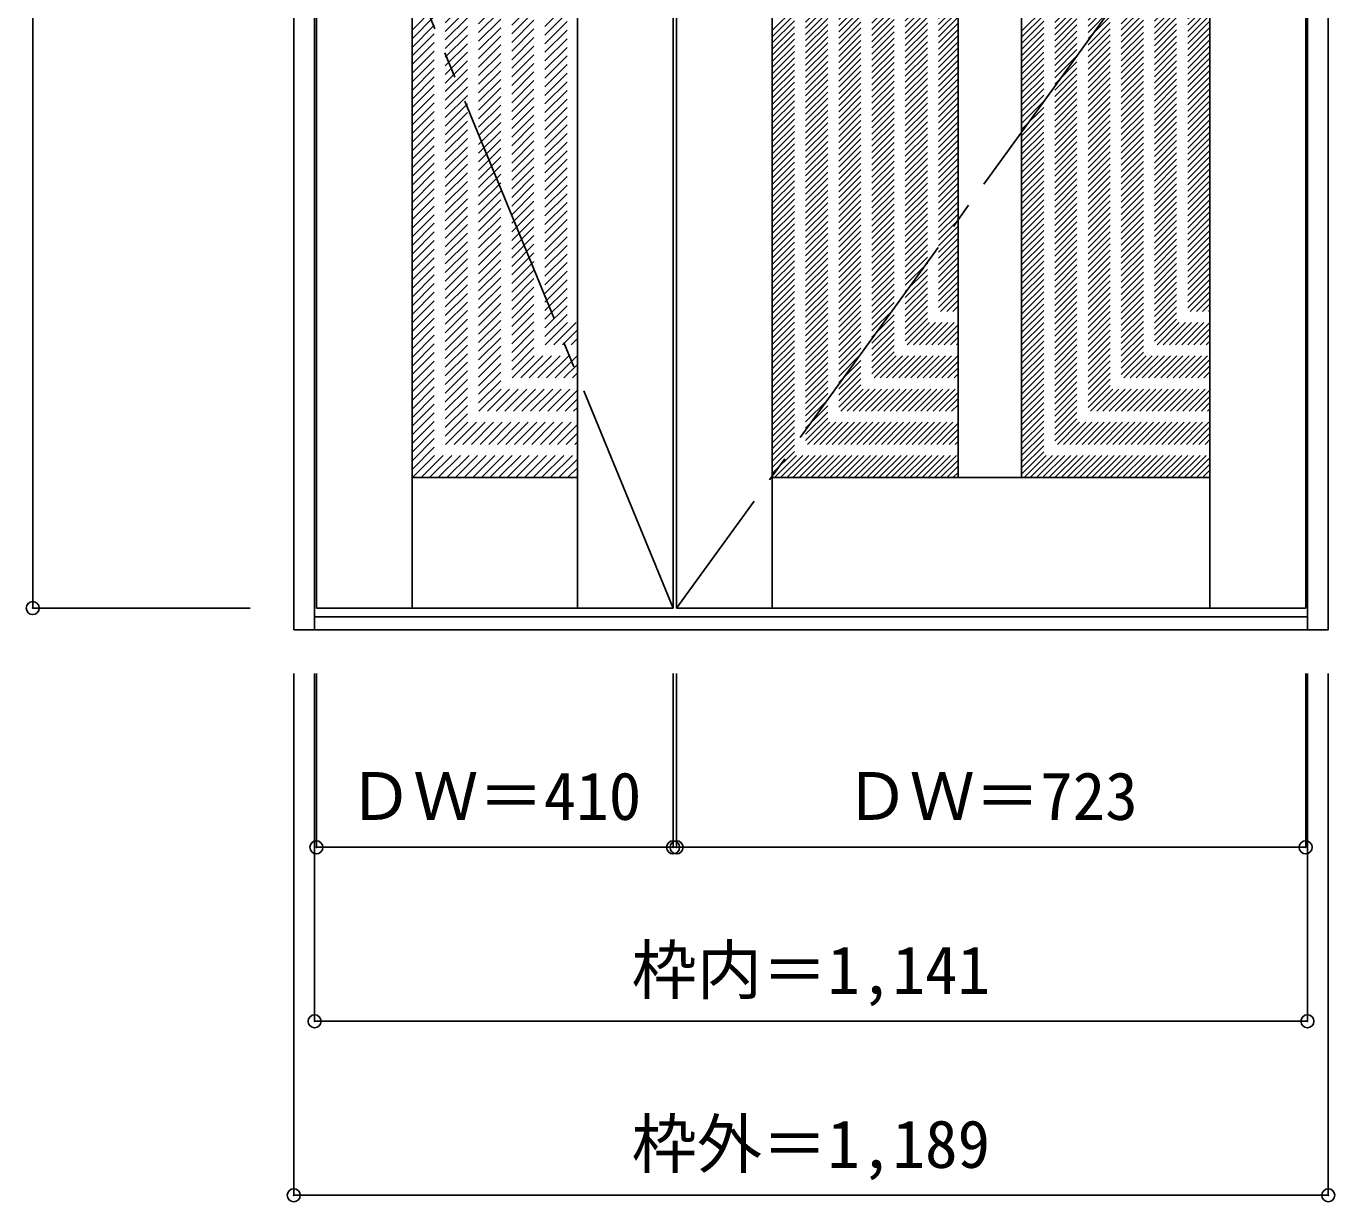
# Model space of a CAD drawing. Units: millimetres, scale not verified. Extents: x -1011 to 572, y -1637 to 1067.
# Drawn here: x -932 to 572, y -1637 to -286 of the extents above; entities that cross this region are included whole.
import ezdxf
from ezdxf.enums import TextEntityAlignment as Align

# ---------------------------------------------------------------- set-up
doc = ezdxf.new("R2010")
doc.units = ezdxf.units.MM
doc.header["$LTSCALE"] = 30
doc.header["$PDMODE"] = 32
doc.header["$PDSIZE"] = 15
doc.linetypes.add('CHAIN2', pattern=[12, 9, -1, 1, -1])
doc.linetypes.add('DASHED1', pattern=[1.8, 1.2, -0.6])
doc.layers.add('0-0', color=4, linetype='DASHED1')
doc.layers.add('0-1_寸法', color=7, linetype='Continuous')
doc.styles.add('ＭＳ ゴシック', font='')
doc.styles.get('ＭＳ ゴシック').set_extended_font_data('MS Gothic')

msp = doc.modelspace()

# ---------------------------------------------------------------- linework, layer by layer
at = {"layer": '0-0', "color": 3, "linetype": 'Continuous'}
for p, q in [((-624.25, 1067.08), (-624.25, -979.92)), ((-600.25, -979.92), (-600.25, 1067.08)), ((540.75, -979.92), (540.75, 1067.08)), ((564.75, 1067.08), (564.75, -979.92)), ((-598.25, -954.92), (-598.25, 1040.08)), ((-488.25, 1040.08), (-488.25, -954.92)), ((-298.25, -954.92), (-298.25, 1040.08)), ((-188.25, -954.92), (-188.25, 1040.08)), ((-184.25, -954.92), (-184.25, 1040.08)), ((-74.25, -954.92), (-74.25, 1040.08)), ((428.75, -954.92), (428.75, 1040.08)), ((538.75, -954.92), (538.75, 1040.08)), ((139.25, 905.08), (139.25, -804.92)), ((212.25, 905.08), (212.25, -804.92)), ((-298.25, -804.92), (-488.25, -804.92)), ((-74.25, -804.92), (428.75, -804.92)), ((-188.25, -954.92), (-598.25, -954.92)), ((-184.25, -954.92), (538.75, -954.92)), ((-600.25, -964.92), (540.75, -964.92)), ((-624.25, -979.92), (564.75, -979.92))]:
    msp.add_line(p, q, dxfattribs=at)
at = {"layer": '0-0'}
for p, q in [((-74.25, -291.16), (139.25, -77.66)), ((-74.25, -298.23), (139.25, -84.73)), ((212.25, -291.72), (428.75, -75.22)), ((212.25, -298.79), (428.75, -82.29)), ((212.25, -305.86), (428.75, -89.36)), ((-488.25, -290.56), (-298.25, -100.56)), ((-74.25, -305.3), (139.25, -91.8)), ((-74.25, -312.37), (139.25, -98.87)), ((212.25, -312.93), (428.75, -96.43)), ((212.25, -320), (428.75, -103.5)), ((-488.25, -300.46), (-298.25, -110.46)), ((-74.25, -319.44), (139.25, -105.94)), ((-74.25, -326.51), (139.25, -113.01)), ((-74.25, -333.59), (139.25, -120.09)), ((212.25, -327.07), (428.75, -110.57)), ((212.25, -334.14), (428.75, -117.64)), ((-488.25, -310.36), (-298.25, -120.36)), ((-488.25, -320.26), (-298.25, -130.26)), ((-74.25, -340.66), (139.25, -127.16)), ((-74.25, -347.73), (139.25, -134.23)), ((212.25, -341.21), (428.75, -124.71)), ((212.25, -348.28), (428.75, -131.78)), ((-488.25, -330.16), (-298.25, -140.16)), ((-488.25, -340.06), (-298.25, -150.06)), ((-74.25, -354.8), (139.25, -141.3)), ((-74.25, -361.87), (139.25, -148.37)), ((212.25, -355.35), (428.75, -138.85)), ((212.25, -362.43), (428.75, -145.93)), ((-488.25, -349.96), (-298.25, -159.96)), ((-74.25, -368.94), (139.25, -155.44)), ((-74.25, -376.01), (139.25, -162.51)), ((212.25, -369.5), (428.75, -153)), ((212.25, -376.57), (428.75, -160.07)), ((-488.25, -359.86), (-298.25, -169.86)), ((-488.25, -369.76), (-298.25, -179.76)), ((-74.25, -383.08), (139.25, -169.58)), ((-74.25, -390.15), (139.25, -176.65)), ((212.25, -383.64), (428.75, -167.14)), ((212.25, -390.71), (428.75, -174.21)), ((-488.25, -379.66), (-298.25, -189.66)), ((-74.25, -397.23), (139.25, -183.73)), ((-74.25, -404.3), (139.25, -190.8)), ((212.25, -397.78), (428.75, -181.28)), ((212.25, -404.85), (428.75, -188.35)), ((212.25, -411.92), (428.75, -195.42)), ((-488.25, -389.56), (-298.25, -199.56)), ((-488.25, -399.46), (-298.25, -209.46)), ((-74.25, -411.37), (139.25, -197.87)), ((-74.25, -418.44), (139.25, -204.94)), ((212.25, -418.99), (428.75, -202.49)), ((212.25, -426.07), (428.75, -209.57)), ((-488.25, -409.36), (-298.25, -219.36)), ((-74.25, -425.51), (139.25, -212.01)), ((-74.25, -432.58), (139.25, -219.08)), ((212.25, -433.14), (428.75, -216.64)), ((212.25, -440.21), (428.75, -223.71)), ((-488.25, -419.26), (-298.25, -229.26)), ((-488.25, -429.16), (-298.25, -239.16)), ((-74.25, -439.65), (139.25, -226.15)), ((-74.25, -446.72), (139.25, -233.22)), ((-74.25, -453.79), (139.25, -240.29)), ((212.25, -447.28), (428.75, -230.78)), ((212.25, -454.35), (428.75, -237.85)), ((-488.25, -439.06), (-298.25, -249.06)), ((-74.25, -460.87), (139.25, -247.37)), ((-74.25, -467.94), (139.25, -254.44)), ((212.25, -461.42), (428.75, -244.92)), ((212.25, -468.49), (428.75, -251.99)), ((-488.25, -448.96), (-298.25, -258.96)), ((-488.25, -458.86), (-298.25, -268.86)), ((-74.25, -475.01), (139.25, -261.51)), ((-74.25, -482.08), (139.25, -268.58)), ((212.25, -475.56), (428.75, -259.06)), ((212.25, -482.63), (428.75, -266.13)), ((-488.25, -468.76), (-298.25, -278.76)), ((-74.25, -489.15), (139.25, -275.65)), ((-74.25, -496.22), (139.25, -282.72)), ((212.25, -489.71), (428.75, -273.21)), ((212.25, -496.78), (428.75, -280.28)), ((-488.25, -478.65), (-298.25, -288.65)), ((-488.25, -488.55), (-298.25, -298.55)), ((-74.25, -503.29), (139.25, -289.79)), ((-74.25, -510.36), (139.25, -296.86)), ((212.25, -503.85), (428.75, -287.35)), ((212.25, -510.92), (428.75, -294.42)), ((-488.25, -498.45), (-298.25, -308.45)), ((-74.25, -517.43), (139.25, -303.93)), ((-74.25, -524.5), (139.25, -311)), ((212.25, -517.99), (428.75, -301.49)), ((212.25, -525.06), (428.75, -308.56)), ((212.25, -532.13), (428.75, -315.63)), ((-488.25, -508.35), (-298.25, -318.35)), ((-488.25, -518.25), (-298.25, -328.25)), ((-74.25, -531.58), (139.25, -318.08)), ((-74.25, -538.65), (139.25, -325.15)), ((212.25, -539.2), (428.75, -322.7)), ((212.25, -546.27), (428.75, -329.77)), ((-488.25, -528.15), (-298.25, -338.15)), ((-74.25, -545.72), (139.25, -332.22)), ((-74.25, -552.79), (139.25, -339.29)), ((212.25, -553.34), (428.75, -336.84)), ((212.25, -560.42), (428.75, -343.92)), ((-488.25, -538.05), (-298.25, -348.05)), ((-488.25, -547.95), (-298.25, -357.95)), ((-74.25, -559.86), (139.25, -346.36)), ((-74.25, -566.93), (139.25, -353.43)), ((-74.25, -574), (139.25, -360.5)), ((212.25, -567.49), (428.75, -350.99)), ((212.25, -574.56), (428.75, -358.06)), ((-488.25, -557.85), (-298.25, -367.85)), ((-74.25, -581.07), (139.25, -367.57)), ((-74.25, -588.14), (139.25, -374.64)), ((212.25, -581.63), (428.75, -365.13)), ((212.25, -588.7), (428.75, -372.2)), ((-488.25, -567.75), (-298.25, -377.75)), ((-488.25, -577.65), (-298.25, -387.65)), ((-74.25, -595.22), (139.25, -381.72)), ((-74.25, -602.29), (139.25, -388.79)), ((212.25, -595.77), (428.75, -379.27)), ((212.25, -602.84), (428.75, -386.34)), ((-488.25, -587.55), (-298.25, -397.55)), ((-74.25, -609.36), (139.25, -395.86)), ((-74.25, -616.43), (139.25, -402.93)), ((212.25, -609.91), (428.75, -393.41)), ((212.25, -616.98), (428.75, -400.48)), ((-488.25, -597.45), (-298.25, -407.45)), ((-488.25, -607.35), (-298.25, -417.35)), ((-74.25, -623.5), (139.25, -410)), ((-74.25, -630.57), (139.25, -417.07)), ((212.25, -624.06), (428.75, -407.56)), ((212.25, -631.13), (428.75, -414.63)), ((-488.25, -617.25), (-298.25, -427.25)), ((-74.25, -637.64), (139.25, -424.14)), ((-74.25, -644.71), (139.25, -431.21)), ((212.25, -638.2), (428.75, -421.7)), ((212.25, -645.27), (428.75, -428.77)), ((212.25, -652.34), (428.75, -435.84)), ((-488.25, -627.15), (-298.25, -437.15)), ((-488.25, -637.05), (-298.25, -447.05)), ((-74.25, -651.78), (139.25, -438.28)), ((-74.25, -658.85), (139.25, -445.35)), ((212.25, -659.41), (428.75, -442.91)), ((212.25, -666.48), (428.75, -449.98)), ((-488.25, -646.95), (-298.25, -456.95)), ((-74.25, -665.93), (139.25, -452.43)), ((-74.25, -673), (139.25, -459.5)), ((212.25, -673.55), (428.75, -457.05)), ((212.25, -680.62), (428.75, -464.12)), ((-488.25, -656.85), (-298.25, -466.85)), ((-488.25, -666.75), (-298.25, -476.75)), ((-74.25, -680.07), (139.25, -466.57)), ((-74.25, -687.14), (139.25, -473.64)), ((-74.25, -694.21), (139.25, -480.71)), ((212.25, -687.7), (428.75, -471.2)), ((212.25, -694.77), (428.75, -478.27)), ((-488.25, -676.64), (-298.25, -486.64)), ((-74.25, -701.28), (139.25, -487.78)), ((-74.25, -708.35), (139.25, -494.85)), ((212.25, -701.84), (428.75, -485.34)), ((212.25, -708.91), (428.75, -492.41)), ((-488.25, -686.54), (-298.25, -496.54)), ((-488.25, -696.44), (-298.25, -506.44)), ((-74.25, -715.42), (139.25, -501.92)), ((-74.25, -722.49), (139.25, -508.99)), ((212.25, -715.98), (428.75, -499.48)), ((212.25, -723.05), (428.75, -506.55)), ((-488.25, -706.34), (-298.25, -516.34)), ((-488.25, -716.24), (-298.25, -526.24)), ((-74.25, -729.57), (139.25, -516.07)), ((-74.25, -736.64), (139.25, -523.14)), ((212.25, -730.12), (428.75, -513.62)), ((212.25, -737.19), (428.75, -520.69)), ((-488.25, -726.14), (-298.25, -536.14)), ((-74.25, -743.71), (139.25, -530.21)), ((-74.25, -750.78), (139.25, -537.28)), ((212.25, -744.26), (428.75, -527.76)), ((212.25, -751.33), (428.75, -534.83)), ((-488.25, -736.04), (-298.25, -546.04)), ((-488.25, -745.94), (-298.25, -555.94)), ((-74.25, -757.85), (139.25, -544.35)), ((-74.25, -764.92), (139.25, -551.42)), ((212.25, -758.41), (428.75, -541.91)), ((212.25, -765.48), (428.75, -548.98)), ((212.25, -772.55), (428.75, -556.05)), ((-488.25, -755.84), (-298.25, -565.84)), ((-74.25, -771.99), (139.25, -558.49)), ((-74.25, -779.06), (139.25, -565.56)), ((212.25, -779.62), (428.75, -563.12)), ((212.25, -786.69), (428.75, -570.19)), ((-488.25, -765.74), (-298.25, -575.74)), ((-488.25, -775.64), (-298.25, -585.64)), ((-74.25, -786.13), (139.25, -572.63)), ((-74.25, -793.21), (139.25, -579.71)), ((212.25, -793.76), (428.75, -577.26)), ((212.25, -800.83), (428.75, -584.33)), ((-488.25, -785.54), (-298.25, -595.54)), ((-74.25, -800.28), (139.25, -586.78)), ((-71.83, -804.92), (139.25, -593.85)), ((-64.76, -804.92), (139.25, -600.92)), ((215.23, -804.92), (428.75, -591.4)), ((222.3, -804.92), (428.75, -598.47)), ((-488.25, -795.44), (-298.25, -605.44)), ((-487.84, -804.92), (-298.25, -615.34)), ((-57.68, -804.92), (139.25, -607.99)), ((-50.61, -804.92), (139.25, -615.06)), ((229.37, -804.92), (428.75, -605.55)), ((236.44, -804.92), (428.75, -612.62)), ((-477.94, -804.92), (-298.25, -625.24)), ((-43.54, -804.92), (139.25, -622.13)), ((-36.47, -804.92), (139.25, -629.2)), ((243.51, -804.92), (428.75, -619.69)), ((250.58, -804.92), (428.75, -626.76)), ((-468.04, -804.92), (-298.25, -635.14)), ((-458.14, -804.92), (-298.25, -645.04)), ((-29.4, -804.92), (139.25, -636.27)), ((-22.33, -804.92), (139.25, -643.34)), ((257.66, -804.92), (428.75, -633.83)), ((264.73, -804.92), (428.75, -640.9)), ((-448.24, -804.92), (-298.25, -654.94)), ((-15.26, -804.92), (139.25, -650.42)), ((-8.19, -804.92), (139.25, -657.49)), ((271.8, -804.92), (428.75, -647.97)), ((278.87, -804.92), (428.75, -655.04)), ((-438.34, -804.92), (-298.25, -664.84)), ((-428.44, -804.92), (-298.25, -674.73)), ((-1.12, -804.92), (139.25, -664.56)), ((5.96, -804.92), (139.25, -671.63)), ((285.94, -804.92), (428.75, -662.11)), ((293.01, -804.92), (428.75, -669.19)), ((300.08, -804.92), (428.75, -676.26)), ((-418.54, -804.92), (-298.25, -684.63)), ((13.03, -804.92), (139.25, -678.7)), ((20.1, -804.92), (139.25, -685.77)), ((307.15, -804.92), (428.75, -683.33)), ((314.22, -804.92), (428.75, -690.4)), ((-408.64, -804.92), (-298.25, -694.53)), ((-398.74, -804.92), (-298.25, -704.43)), ((27.17, -804.92), (139.25, -692.84)), ((34.24, -804.92), (139.25, -699.91)), ((321.3, -804.92), (428.75, -697.47)), ((328.37, -804.92), (428.75, -704.54)), ((-388.84, -804.92), (-298.25, -714.33)), ((41.31, -804.92), (139.25, -706.98)), ((48.38, -804.92), (139.25, -714.06)), ((55.45, -804.92), (139.25, -721.13)), ((335.44, -804.92), (428.75, -711.61)), ((342.51, -804.92), (428.75, -718.68)), ((-378.94, -804.92), (-298.25, -724.23)), ((-369.04, -804.92), (-298.25, -734.13)), ((62.52, -804.92), (139.25, -728.2)), ((69.59, -804.92), (139.25, -735.27)), ((349.58, -804.92), (428.75, -725.75)), ((356.65, -804.92), (428.75, -732.82)), ((-359.14, -804.92), (-298.25, -744.03)), ((76.67, -804.92), (139.25, -742.34)), ((83.74, -804.92), (139.25, -749.41)), ((363.72, -804.92), (428.75, -739.9)), ((370.79, -804.92), (428.75, -746.97)), ((-349.24, -804.92), (-298.25, -753.93)), ((-339.34, -804.92), (-298.25, -763.83)), ((90.81, -804.92), (139.25, -756.48)), ((97.88, -804.92), (139.25, -763.55)), ((377.86, -804.92), (428.75, -754.04)), ((384.94, -804.92), (428.75, -761.11)), ((-329.44, -804.92), (-298.25, -773.73)), ((104.95, -804.92), (139.25, -770.62)), ((112.02, -804.92), (139.25, -777.7)), ((392.01, -804.92), (428.75, -768.18)), ((399.08, -804.92), (428.75, -775.25)), ((-319.54, -804.92), (-298.25, -783.63)), ((-309.65, -804.92), (-298.25, -793.53)), ((119.09, -804.92), (139.25, -784.77)), ((126.16, -804.92), (139.25, -791.84)), ((406.15, -804.92), (428.75, -782.32)), ((413.22, -804.92), (428.75, -789.39)), ((420.29, -804.92), (428.75, -796.46)), ((-299.75, -804.92), (-298.25, -803.43)), ((133.23, -804.92), (139.25, -798.91)), ((427.36, -804.92), (428.75, -803.54))]:
    msp.add_line(p, q, dxfattribs=at)
at = {"layer": '0-0', "color": 7, "linetype": 'CHAIN2'}
for points in [[(-188.25, -954.92), (-598.25, 42.58), (-188.25, 1040.08)], [(-184.25, 1040.08), (538.75, 42.58), (-184.25, -954.92)]]:
    msp.add_lwpolyline(points, dxfattribs=at)
at = {"layer": '0-1_寸法', "color": 4}
for p, q in [((-924.25, 1040.08), (-924.25, -954.92)), ((-924.25, -954.92), (-674.25, -954.92)), ((-624.25, -1629.92), (-624.25, -1029.92)), ((-600.25, -1429.92), (-600.25, -1029.92)), ((-598.25, -1229.92), (-598.25, -1029.92)), ((-188.25, -1229.92), (-188.25, -1029.92)), ((538.75, -1229.92), (538.75, -1029.92)), ((540.75, -1429.92), (540.75, -1029.92)), ((564.75, -1629.92), (564.75, -1029.92)), ((-184.25, -1229.92), (538.75, -1229.92)), ((-600.25, -1429.92), (540.75, -1429.92)), ((-624.25, -1629.92), (564.75, -1629.92))]:
    msp.add_line(p, q, dxfattribs=at)
msp.add_lwpolyline([(-598.25, -1229.92), (-188.25, -1229.92), (-184.25, -1229.92), (-184.25, -1029.92)], dxfattribs=at)
at = {"layer": '0-1_寸法'}
for p in [(-924.25, -954.92), (-598.25, -1229.92), (-188.25, -1229.92), (-184.25, -1229.92), (538.75, -1229.92), (-600.25, -1429.92), (540.75, -1429.92), (-624.25, -1629.92), (564.75, -1629.92)]:
    msp.add_point(p, dxfattribs=at)

# ---------------------------------------------------------------- texts
at = {"layer": '0-1_寸法', "style": 'ＭＳ ゴシック'}
for s, p in [('ＤＷ＝410', (-562, -1214.92)), ('ＤＷ＝723', (8.5, -1214.92)), ('枠内＝1,141', (-236, -1414.92)), ('枠外＝1,189', (-236, -1614.92))]:
    msp.add_text(s, height=54.99, dxfattribs=at).set_placement(p, align=Align.BOTTOM_LEFT)

doc.saveas('drawing.dxf')
